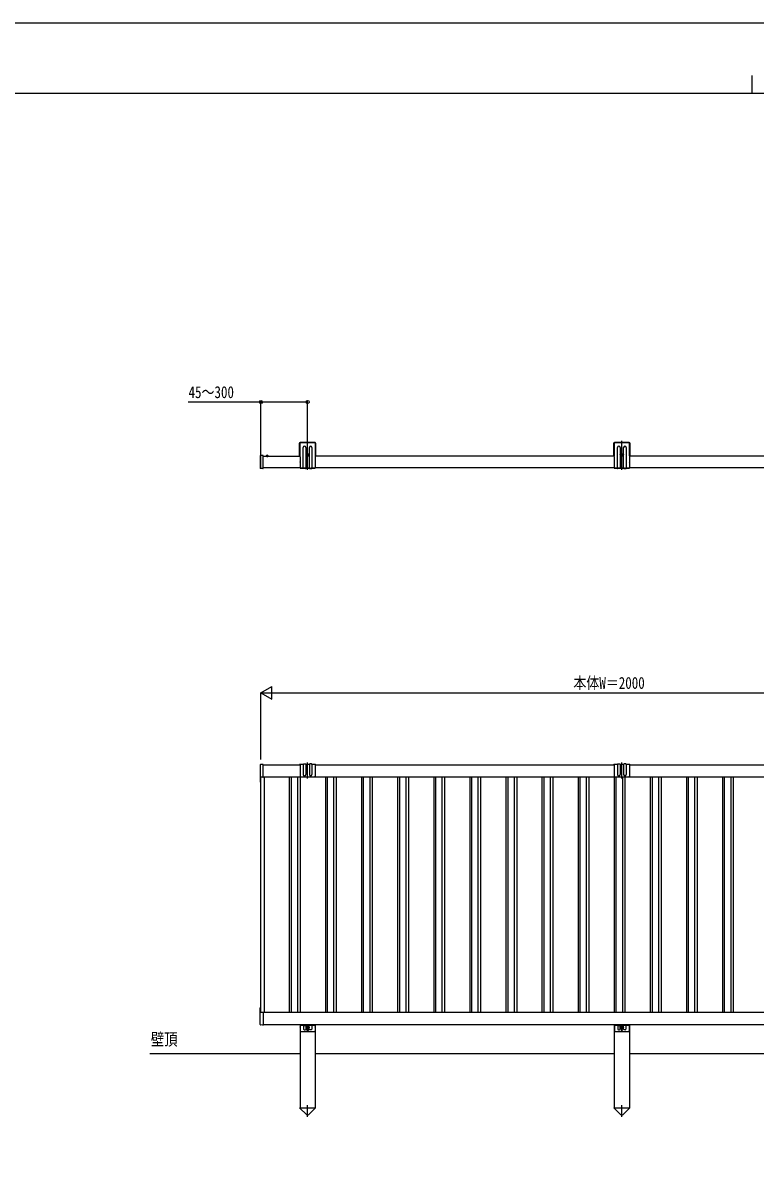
# Model space of a CAD drawing. Units: millimetres, scale not verified. Extents: x -4205 to 4205, y -2970 to 2970.
# Drawn here: x -2024 to 6, y -219 to 2970 of the extents above; entities that cross this region are included whole.
import ezdxf
from ezdxf.enums import TextEntityAlignment as Align

# ---------------------------------------------------------------- set-up
doc = ezdxf.new("R2010")
doc.units = ezdxf.units.MM
doc.header["$LTSCALE"] = 16
for name, color, linetype in [('0-2_USER1', 3, 'Continuous'), ('0-3_YKK_A1', 4, 'Continuous'), ('0-4_YKK_D', 6, 'Continuous'), ('0-5_YKK_ZWAK', 7, 'Continuous')]:
    doc.layers.add(name, color=color, linetype=linetype)
doc.styles.add('ＭＳ ゴシック', font='')
doc.styles.get('ＭＳ ゴシック').set_extended_font_data('MS Gothic')

msp = doc.modelspace()

# ---------------------------------------------------------------- linework, layer by layer
at = {"layer": '0-3_YKK_A1'}
for p, q in [((-1258.98, 1805.24), (-1258.98, 1771.74)), ((-1257.48, 1805.24), (-1257.48, 1770.24)), ((-1215.48, 1807.74), (-1256.48, 1807.74)), ((-1215.48, 1806.24), (-1256.48, 1806.24)), ((-1247.98, 1736.24), (-1247.98, 1793.94)), ((-1240.98, 1793.94), (-1240.98, 1736.24)), ((-1235.98, 1731.54), (-1235.98, 1812.44)), ((-1230.98, 1736.24), (-1230.98, 1793.94)), ((-1223.98, 1793.94), (-1223.98, 1736.24)), ((-1214.48, 1770.24), (-1214.48, 1805.24)), ((-1212.98, 1771.74), (-1212.98, 1805.24)), ((-388.48, 1805.24), (-388.48, 1771.74)), ((-386.98, 1805.24), (-386.98, 1770.24)), ((-344.98, 1807.74), (-385.98, 1807.74)), ((-344.98, 1806.24), (-385.98, 1806.24)), ((-377.48, 1736.24), (-377.48, 1793.94)), ((-370.48, 1793.94), (-370.48, 1736.24)), ((-365.48, 1731.54), (-365.48, 1812.44)), ((-360.48, 1736.24), (-360.48, 1793.94)), ((-353.48, 1793.94), (-353.48, 1736.24)), ((-343.98, 1770.24), (-343.98, 1805.24)), ((-342.48, 1771.74), (-342.48, 1805.24)), ((-1367.48, 1770.56), (-1367.48, 1736.92)), ((-1359.8, 1771.97), (-1366.54, 1771.55)), ((-1365.48, 1734.63), (-1365.48, 1772.96)), ((-1359.48, 1770.99), (-1359.48, 1771.67)), ((-1359.48, 1736.49), (-1359.48, 1770.99)), ((-1359.48, 1769.74), (-1256.98, 1769.74)), ((-1344.38, 1769.74), (-1351.58, 1769.74)), ((-1350.03, 1771.7), (-1349.13, 1769.89)), ((-1347.98, 1769.28), (-1349.13, 1769.89)), ((-1347.98, 1773.24), (-1347.98, 1766.66)), ((-1347.98, 1769.28), (-1346.84, 1769.89)), ((-1345.93, 1771.7), (-1346.84, 1769.89)), ((-1256.98, 1769.74), (-1258.98, 1771.74)), ((-1256.98, 1769.74), (-1256.98, 1769.45)), ((-1256.98, 1768.02), (-1256.98, 1754.45)), ((-1240.23, 1772.94), (-1231.73, 1772.94)), ((-1231.73, 1772.94), (-1240.23, 1772.94)), ((-1237.23, 1772.52), (-1238.06, 1772.52)), ((-1235.98, 1768.69), (-1235.98, 1777.19)), ((-1234.74, 1773.35), (-1233.91, 1773.35)), ((-1212.98, 1771.74), (-1214.98, 1769.74)), ((-386.48, 1769.74), (-1214.98, 1769.74)), ((-1214.98, 1769.74), (-1214.98, 1769.45)), ((-1214.98, 1768.02), (-1214.98, 1754.45)), ((-386.48, 1769.74), (-388.48, 1771.74)), ((-386.48, 1769.74), (-386.48, 1769.45)), ((-386.48, 1768.02), (-386.48, 1754.45)), ((-369.73, 1772.94), (-361.23, 1772.94)), ((-361.23, 1772.94), (-369.73, 1772.94)), ((-366.73, 1772.52), (-367.56, 1772.52)), ((-365.48, 1768.69), (-365.48, 1777.19)), ((-364.24, 1773.35), (-363.41, 1773.35)), ((-342.48, 1771.74), (-344.48, 1769.74)), ((484.02, 1769.74), (-344.48, 1769.74)), ((-344.48, 1769.74), (-344.48, 1769.45)), ((-344.48, 1768.02), (-344.48, 1754.45)), ((-1359.8, 1735.51), (-1366.54, 1735.92)), ((-1256.98, 1737.74), (-1359.48, 1737.74)), ((-1359.48, 1735.81), (-1359.48, 1736.49)), ((-1256.98, 1753.02), (-1256.98, 1736.24)), ((-1256.98, 1737.74), (-1246.98, 1737.74)), ((-1256.98, 1736.24), (-1247.98, 1736.24)), ((-1241.98, 1735.24), (-1246.98, 1735.24)), ((-1242.98, 1736.74), (-1245.98, 1736.74)), ((-1241.98, 1737.74), (-1229.98, 1737.74)), ((-1240.98, 1736.24), (-1230.98, 1736.24)), ((-1229.98, 1735.24), (-1224.98, 1735.24)), ((-1228.98, 1736.74), (-1225.98, 1736.74)), ((-1224.98, 1737.74), (-1214.98, 1737.74)), ((-1223.98, 1736.24), (-1214.98, 1736.24)), ((-1214.98, 1753.02), (-1214.98, 1736.24)), ((-386.48, 1737.74), (-1214.98, 1737.74)), ((-386.48, 1753.02), (-386.48, 1736.24)), ((-386.48, 1737.74), (-376.48, 1737.74)), ((-386.48, 1736.24), (-377.48, 1736.24)), ((-371.48, 1735.24), (-376.48, 1735.24)), ((-372.48, 1736.74), (-375.48, 1736.74)), ((-371.48, 1737.74), (-359.48, 1737.74)), ((-370.48, 1736.24), (-360.48, 1736.24)), ((-359.48, 1735.24), (-354.48, 1735.24)), ((-358.48, 1736.74), (-355.48, 1736.74)), ((-354.48, 1737.74), (-344.48, 1737.74)), ((-353.48, 1736.24), (-344.48, 1736.24)), ((-344.48, 1753.02), (-344.48, 1736.24)), ((484.02, 1737.74), (-344.48, 1737.74)), ((-1367.48, 913.99), (-1367.48, 881.35)), ((-1359.8, 915.4), (-1366.54, 914.99)), ((-1359.48, 914.42), (-1359.48, 915.1)), ((-1359.48, 880.92), (-1359.48, 914.42)), ((-1359.48, 914.22), (-1256.98, 914.22)), ((-1247.98, 915.72), (-1256.98, 915.72)), ((-1256.98, 915.72), (-1256.98, 882.71)), ((-1247.98, 915.72), (-1247.98, 887.71)), ((-1246.98, 916.72), (-1241.98, 916.72)), ((-1230.98, 915.72), (-1240.98, 915.72)), ((-1240.98, 915.72), (-1240.98, 887.71)), ((-1235.98, 876.64), (-1235.98, 920.42)), ((-1230.98, 915.72), (-1230.98, 887.71)), ((-1224.98, 916.72), (-1229.98, 916.72)), ((-1214.98, 915.72), (-1223.98, 915.72)), ((-1223.98, 915.72), (-1223.98, 887.71)), ((-1214.98, 915.72), (-1214.98, 882.71)), ((-1214.98, 914.22), (-386.48, 914.22)), ((-377.48, 915.72), (-386.48, 915.72)), ((-386.48, 915.72), (-386.48, 882.71)), ((-377.48, 915.72), (-377.48, 887.71)), ((-376.48, 916.72), (-371.48, 916.72)), ((-360.48, 915.72), (-370.48, 915.72)), ((-370.48, 915.72), (-370.48, 887.71)), ((-365.48, 876.64), (-365.48, 920.42)), ((-360.48, 915.72), (-360.48, 887.71)), ((-354.48, 916.72), (-359.48, 916.72)), ((-344.48, 915.72), (-353.48, 915.72)), ((-353.48, 915.72), (-353.48, 887.71)), ((-344.48, 915.72), (-344.48, 882.71)), ((-344.48, 914.22), (484.02, 914.22)), ((-1367.48, 881.35), (-1367.48, 868.07)), ((-1367.48, 868.07), (-1367.48, 867.08)), ((-1364.46, 880.22), (-1366.98, 880.22)), ((-1366.98, 880.22), (-1366.98, 228.22)), ((-1359.8, 879.94), (-1366.54, 880.35)), ((-1359.48, 880.24), (-1359.48, 880.92)), ((630.02, 880.22), (-1359.48, 880.22)), ((-1356.78, 880.22), (-1356.78, 228.22)), ((-1286.78, 880.22), (-1286.78, 228.22)), ((-1281.78, 880.22), (-1281.78, 228.22)), ((-1263.98, 880.22), (-1263.98, 228.22)), ((-1256.78, 880.22), (-1256.78, 228.22)), ((-1254.98, 880.71), (-1236.69, 880.71)), ((-1235.27, 880.71), (-1216.98, 880.71)), ((-1186.78, 880.22), (-1186.78, 228.22)), ((-1181.78, 880.22), (-1181.78, 228.22)), ((-1163.98, 880.22), (-1163.98, 228.22)), ((-1156.78, 880.22), (-1156.78, 228.22)), ((-1086.78, 880.22), (-1086.78, 228.22)), ((-1081.78, 880.22), (-1081.78, 228.22)), ((-1063.98, 880.22), (-1063.98, 228.22)), ((-1056.78, 880.22), (-1056.78, 228.22)), ((-986.78, 880.22), (-986.78, 228.22)), ((-981.78, 880.22), (-981.78, 228.22)), ((-963.98, 880.22), (-963.98, 228.22)), ((-956.78, 880.22), (-956.78, 228.22)), ((-886.78, 880.22), (-886.78, 228.22)), ((-881.78, 880.22), (-881.78, 228.22)), ((-863.98, 880.22), (-863.98, 228.22)), ((-856.78, 880.22), (-856.78, 228.22)), ((-786.78, 880.22), (-786.78, 228.22)), ((-781.78, 880.22), (-781.78, 228.22)), ((-763.98, 880.22), (-763.98, 228.22)), ((-756.78, 880.22), (-756.78, 228.22)), ((-686.78, 880.22), (-686.78, 228.22)), ((-681.78, 880.22), (-681.78, 228.22)), ((-663.98, 880.22), (-663.98, 228.22)), ((-656.78, 880.22), (-656.78, 228.22)), ((-586.78, 880.22), (-586.78, 228.22)), ((-581.78, 880.22), (-581.78, 228.22)), ((-563.98, 880.22), (-563.98, 228.22)), ((-556.78, 880.22), (-556.78, 228.22)), ((-486.78, 880.22), (-486.78, 228.22)), ((-481.78, 880.22), (-481.78, 228.22)), ((-463.98, 880.22), (-463.98, 228.22)), ((-456.78, 880.22), (-456.78, 228.22)), ((-386.78, 880.22), (-386.78, 228.22)), ((-384.48, 880.71), (-366.19, 880.71)), ((-381.78, 880.22), (-381.78, 228.22)), ((-364.77, 880.71), (-346.48, 880.71)), ((-363.98, 880.22), (-363.98, 228.22)), ((-356.78, 880.22), (-356.78, 228.22)), ((-286.78, 880.22), (-286.78, 228.22)), ((-281.78, 880.22), (-281.78, 228.22)), ((-263.98, 880.22), (-263.98, 228.22)), ((-256.78, 880.22), (-256.78, 228.22)), ((-186.78, 880.22), (-186.78, 228.22)), ((-181.78, 880.22), (-181.78, 228.22)), ((-163.98, 880.22), (-163.98, 228.22)), ((-156.78, 880.22), (-156.78, 228.22)), ((-86.78, 880.22), (-86.78, 228.22)), ((-81.78, 880.22), (-81.78, 228.22)), ((-63.98, 880.22), (-63.98, 228.22)), ((-56.78, 880.22), (-56.78, 228.22)), ((-1367.48, 240.37), (-1367.48, 241.36)), ((-1367.48, 227.09), (-1367.48, 240.37)), ((-1367.48, 194.45), (-1367.48, 227.09)), ((-1364.39, 228.22), (-1366.98, 228.22)), ((-1359.8, 228.5), (-1366.54, 228.09)), ((630.02, 228.22), (-1359.48, 228.22)), ((-1359.48, 228.2), (-1359.48, 227.52)), ((-1359.48, 227.52), (-1359.48, 194.02)), ((-1359.8, 193.04), (-1366.54, 193.45)), ((630.02, 194.22), (-1359.48, 194.22)), ((-1359.48, 194.02), (-1359.48, 193.34)), ((-1256.98, 194.22), (-1256.98, -35.78)), ((-1256.48, 194.22), (-1256.48, 188.18)), ((-1256.48, 192.72), (-1247.48, 192.72)), ((-1247.48, 194.22), (-1247.48, 182.22)), ((-1246.48, 191.72), (-1241.48, 191.72)), ((-1240.48, 182.22), (-1240.48, 194.22)), ((-1240.48, 192.72), (-1231.48, 192.72)), ((-1231.48, 182.22), (-1231.48, 194.22)), ((-1225.48, 191.72), (-1230.48, 191.72)), ((-1224.48, 194.22), (-1224.48, 182.22)), ((-1224.48, 192.72), (-1215.48, 192.72)), ((-1215.48, 194.22), (-1215.48, 188.18)), ((-1214.98, 194.22), (-1214.98, -35.78)), ((-386.48, 194.22), (-386.48, -35.78)), ((-385.98, 194.22), (-385.98, 188.18)), ((-385.98, 192.72), (-376.98, 192.72)), ((-376.98, 194.22), (-376.98, 182.22)), ((-375.98, 191.72), (-370.98, 191.72)), ((-369.98, 182.22), (-369.98, 194.22)), ((-369.98, 192.72), (-360.98, 192.72)), ((-360.98, 182.22), (-360.98, 194.22)), ((-354.98, 191.72), (-359.98, 191.72)), ((-353.98, 194.22), (-353.98, 182.22)), ((-353.98, 192.72), (-344.98, 192.72)), ((-344.98, 194.22), (-344.98, 188.18)), ((-344.48, 194.22), (-344.48, -35.78)), ((-1256.48, 187.26), (-1256.48, 177.22)), ((-1254.48, 175.22), (-1217.48, 175.22)), ((-1245.48, 180.22), (-1242.48, 180.22)), ((-1240.53, 186.22), (-1231.43, 186.22)), ((-1238.06, 186.57), (-1238.06, 185.87)), ((-1238.06, 186.57), (-1236.83, 186.57)), ((-1238.06, 185.87), (-1236.83, 185.87)), ((-1236.33, 188.3), (-1235.63, 188.3)), ((-1236.33, 188.3), (-1236.33, 187.07)), ((-1236.33, 185.37), (-1236.33, 184.15)), ((-1236.33, 184.15), (-1235.63, 184.15)), ((-1235.98, 181.67), (-1235.98, 190.77)), ((-1235.63, 188.3), (-1235.63, 187.07)), ((-1235.63, 185.37), (-1235.63, 184.15)), ((-1235.13, 186.57), (-1233.91, 186.57)), ((-1235.13, 185.87), (-1233.91, 185.87)), ((-1233.91, 186.57), (-1233.91, 185.87)), ((-1226.48, 180.22), (-1229.48, 180.22)), ((-1215.48, 187.26), (-1215.48, 177.22)), ((-385.98, 187.26), (-385.98, 177.22)), ((-383.98, 175.22), (-346.98, 175.22)), ((-374.98, 180.22), (-371.98, 180.22)), ((-370.03, 186.22), (-360.93, 186.22)), ((-367.56, 186.57), (-367.56, 185.87)), ((-367.56, 186.57), (-366.33, 186.57)), ((-367.56, 185.87), (-366.33, 185.87)), ((-365.83, 188.3), (-365.13, 188.3)), ((-365.83, 188.3), (-365.83, 187.07)), ((-365.83, 185.37), (-365.83, 184.15)), ((-365.83, 184.15), (-365.13, 184.15)), ((-365.48, 181.67), (-365.48, 190.77)), ((-365.13, 188.3), (-365.13, 187.07)), ((-365.13, 185.37), (-365.13, 184.15)), ((-364.63, 186.57), (-363.41, 186.57)), ((-364.63, 185.87), (-363.41, 185.87)), ((-363.41, 186.57), (-363.41, 185.87)), ((-355.98, 180.22), (-358.98, 180.22)), ((-344.98, 187.26), (-344.98, 177.22)), ((-1256.98, 113.73), (-1672.7, 113.73)), ((-1256.98, 113.73), (-1672.7, 113.73)), ((-386.48, 113.73), (-1214.98, 113.73)), ((484.02, 113.73), (-344.48, 113.73)), ((-1235.98, -61.29), (-1235.98, -28.81)), ((-365.48, -61.29), (-365.48, -28.81)), ((-1257.18, -36.78), (-1257.18, -35.78)), ((-1257.18, -35.78), (-1214.78, -35.78)), ((-1257.18, -36.78), (-1239.5, -54.33)), ((-1214.78, -36.78), (-1232.46, -54.33)), ((-1214.78, -35.78), (-1214.78, -36.78)), ((-386.68, -36.78), (-386.68, -35.78)), ((-386.68, -35.78), (-344.28, -35.78)), ((-386.68, -36.78), (-369, -54.33)), ((-344.28, -36.78), (-361.96, -54.33)), ((-344.28, -35.78), (-344.28, -36.78))]:
    msp.add_line(p, q, dxfattribs=at)
for points in [[(-1238.06, 1772.52), (-1238.06, 1773.35), (-1237.23, 1773.35)], [(-1236.4, 1774.18), (-1236.4, 1775.01), (-1235.57, 1775.01), (-1235.57, 1774.18)], [(-1235.57, 1771.69), (-1235.57, 1770.86), (-1236.4, 1770.86), (-1236.4, 1771.69)], [(-1233.91, 1773.35), (-1233.91, 1772.52), (-1234.74, 1772.52)], [(-367.56, 1772.52), (-367.56, 1773.35), (-366.73, 1773.35)], [(-365.9, 1774.18), (-365.9, 1775.01), (-365.07, 1775.01), (-365.07, 1774.18)], [(-365.07, 1771.69), (-365.07, 1770.86), (-365.9, 1770.86), (-365.9, 1771.69)], [(-363.41, 1773.35), (-363.41, 1772.52), (-364.24, 1772.52)]]:
    msp.add_lwpolyline(points, dxfattribs=at)
for centre, radius in [((-1235.98, 1772.94), 4.25), ((-1235.98, 1772.94), 2.25), ((-365.48, 1772.94), 4.25), ((-365.48, 1772.94), 2.25), ((-1235.98, 186.22), 4.25), ((-1235.98, 179.22), 1.65), ((-365.48, 186.22), 4.25), ((-365.48, 179.22), 1.65)]:
    msp.add_circle(centre, radius, dxfattribs=at)
for centre, radius, start, end in [((-1256.48, 1805.24), 2.5, 90, 180), ((-1256.48, 1805.24), 1, 90, 180), ((-1244.48, 1793.94), 3.5, 0, 180), ((-1227.48, 1793.94), 3.5, 0, 180), ((-1215.48, 1805.24), 2.5, 0, 90), ((-1215.48, 1805.24), 1, 0, 90), ((-385.98, 1805.24), 2.5, 90, 180), ((-385.98, 1805.24), 1, 90, 180), ((-373.98, 1793.94), 3.5, 0, 180), ((-356.98, 1793.94), 3.5, 0, 180), ((-344.98, 1805.24), 2.5, 0, 90), ((-344.98, 1805.24), 1, 0, 90), ((-1366.48, 1770.56), 1, 93.5, 180), ((-1359.78, 1771.67), 0.3, 0, 93.5), ((-1351.58, 1769.89), 0.154, 152.71904, 270), ((-1347.98, 1768.04), 4.2, 27.28096, 152.71904), ((-1344.38, 1769.89), 0.154, 270, 27.28096), ((-1257.68, 1768.74), 1, 314.427, 45.573), ((-1257.68, 1753.74), 1, 314.427, 45.573), ((-1237.23, 1774.18), 0.83, 270, 0), ((-1237.23, 1771.69), 0.83, 0, 90), ((-1234.74, 1774.18), 0.83, 180, 270), ((-1234.74, 1771.69), 0.83, 90, 180), ((-1214.28, 1768.74), 1, 134.427, 225.573), ((-1214.28, 1753.74), 1, 134.427, 225.573), ((-387.18, 1768.74), 1, 314.427, 45.573), ((-387.18, 1753.74), 1, 314.427, 45.573), ((-366.73, 1774.18), 0.83, 270, 0), ((-366.73, 1771.69), 0.83, 0, 90), ((-364.24, 1774.18), 0.83, 180, 270), ((-364.24, 1771.69), 0.83, 90, 180), ((-343.78, 1768.74), 1, 134.427, 225.573), ((-343.78, 1753.74), 1, 134.427, 225.573), ((-1366.48, 1736.92), 1, 180, 266.5), ((-1359.78, 1735.81), 0.3, 266.5, 0), ((-1246.98, 1736.24), 1, 180, 270), ((-1245.98, 1737.74), 1, 180, 270), ((-1242.98, 1737.74), 1, 270, 0), ((-1241.98, 1736.24), 1, 270, 0), ((-1229.98, 1736.24), 1, 180, 270), ((-1228.98, 1737.74), 1, 180, 270), ((-1225.98, 1737.74), 1, 270, 0), ((-1224.98, 1736.24), 1, 270, 0), ((-376.48, 1736.24), 1, 180, 270), ((-375.48, 1737.74), 1, 180, 270), ((-372.48, 1737.74), 1, 270, 0), ((-371.48, 1736.24), 1, 270, 0), ((-359.48, 1736.24), 1, 180, 270), ((-358.48, 1737.74), 1, 180, 270), ((-355.48, 1737.74), 1, 270, 0), ((-354.48, 1736.24), 1, 270, 0), ((-1366.48, 913.99), 1, 93.5, 180), ((-1359.78, 915.1), 0.3, 0, 93.5), ((-1256.98, 913.72), 2, 90, 165.52249), ((-1246.98, 915.72), 1, 90, 180), ((-1241.98, 915.72), 1, 0, 90), ((-1229.98, 915.72), 1, 90, 180), ((-1224.98, 915.72), 1, 0, 90), ((-1214.98, 913.72), 2, 14.47751, 90), ((-386.48, 913.72), 2, 90, 165.52249), ((-376.48, 915.72), 1, 90, 180), ((-371.48, 915.72), 1, 0, 90), ((-359.48, 915.72), 1, 90, 180), ((-354.48, 915.72), 1, 0, 90), ((-344.48, 913.72), 2, 14.47751, 90), ((-1366.48, 881.35), 1, 180, 266.5), ((-1366.48, 867.08), 1, 179.84406, 239.71878), ((-1359.78, 880.24), 0.3, 266.5, 0), ((-1254.98, 882.71), 2, 180, 270), ((-1244.48, 887.71), 3.5, 180, 0), ((-1235.98, 880.01), 1, 44.427, 135.573), ((-1227.48, 887.71), 3.5, 180, 0), ((-1216.98, 882.71), 2, 270, 0), ((-384.48, 882.71), 2, 180, 270), ((-373.98, 887.71), 3.5, 180, 0), ((-365.48, 880.01), 1, 44.427, 135.573), ((-356.98, 887.71), 3.5, 180, 0), ((-346.48, 882.71), 2, 270, 0), ((-1366.48, 241.36), 1, 120.28122, 180.15594), ((-1366.48, 227.09), 1, 93.5, 180), ((-1359.78, 228.2), 0.3, 0, 93.5), ((-1366.48, 194.45), 1, 180, 266.5), ((-1359.78, 193.34), 0.3, 266.5, 0), ((-1246.48, 192.72), 1, 180, 270), ((-1241.48, 192.72), 1, 270, 0), ((-1230.48, 192.72), 1, 180, 270), ((-1225.48, 192.72), 1, 270, 0), ((-375.98, 192.72), 1, 180, 270), ((-370.98, 192.72), 1, 270, 0), ((-359.98, 192.72), 1, 180, 270), ((-354.98, 192.72), 1, 270, 0), ((-1256.68, 187.72), 0.5, 293.57818, 66.42182), ((-1254.48, 177.22), 2, 180, 270), ((-1245.48, 182.22), 2, 180, 270), ((-1242.48, 182.22), 2, 270, 0), ((-1236.83, 187.07), 0.5, 270, 0), ((-1236.83, 185.37), 0.5, 0, 90), ((-1235.13, 187.07), 0.5, 180, 270), ((-1235.13, 185.37), 0.5, 90, 180), ((-1229.48, 182.22), 2, 180, 270), ((-1226.48, 182.22), 2, 270, 0), ((-1217.48, 177.22), 2, 270, 0), ((-1215.28, 187.72), 0.5, 113.57818, 246.42182), ((-386.18, 187.72), 0.5, 293.57818, 66.42182), ((-383.98, 177.22), 2, 180, 270), ((-374.98, 182.22), 2, 180, 270), ((-371.98, 182.22), 2, 270, 0), ((-366.33, 187.07), 0.5, 270, 0), ((-366.33, 185.37), 0.5, 0, 90), ((-364.63, 187.07), 0.5, 180, 270), ((-364.63, 185.37), 0.5, 90, 180), ((-358.98, 182.22), 2, 180, 270), ((-355.98, 182.22), 2, 270, 0), ((-346.98, 177.22), 2, 270, 0), ((-344.78, 187.72), 0.5, 113.57818, 246.42182), ((-1235.98, -50.78), 5, 225.20979, 314.79021), ((-365.48, -50.78), 5, 225.20979, 314.79021)]:
    msp.add_arc(centre, radius, start, end, dxfattribs=at)
at = {"layer": '0-4_YKK_D'}
for p, q in [((-1365.48, 1773.96), (-1365.48, 1920.74)), ((-1235.98, 1813.44), (-1235.98, 1920.74)), ((-1365.48, 1114.22), (-1335.17, 1131.72)), ((-1335.17, 1096.72), (-1335.17, 1131.72)), ((-1365.48, 929.22), (-1365.48, 1115.22)), ((-1365.48, 1114.22), (-1335.17, 1096.72)), ((-1365.48, 1114.22), (-1304.86, 1114.22)), ((-1330.48, 1114.22), (599.52, 1114.22))]:
    msp.add_line(p, q, dxfattribs=at)
msp.add_lwpolyline([(-1235.98, 1919.74), (-1365.48, 1919.74), (-1566.88, 1919.74)], dxfattribs=at)
for centre in [(-1365.48, 1919.74), (-1235.98, 1919.74)]:
    msp.add_circle(centre, 4.25, dxfattribs=at)
at = {"layer": '0-5_YKK_ZWAK'}
for p, q in [((-4.98, 2825), (-4.98, 2775)), ((3895.02, 2775), (-3904.98, 2775))]:
    msp.add_line(p, q, dxfattribs=at)
msp.add_lwpolyline([(-4205, -2970), (4205, -2970), (4205, 2970), (-4205, 2970)], close=True, dxfattribs=at)

# ---------------------------------------------------------------- texts
at = {"layer": '0-2_USER1', "style": 'ＭＳ ゴシック', "width": 0.8}
msp.add_text('壁頂', height=33.99, dxfattribs=at).set_placement((-1670.43, 126.57), align=Align.BOTTOM_LEFT)
at = {"layer": '0-4_YKK_D', "style": 'ＭＳ ゴシック', "width": 0.8}
for s, p in [('45～300', (-1565.88, 1920.74)), ('本体W＝2000', (-499.88, 1115.02))]:
    msp.add_text(s, height=32.99, dxfattribs=at).set_placement(p, align=Align.BOTTOM_LEFT)

doc.saveas('drawing.dxf')
